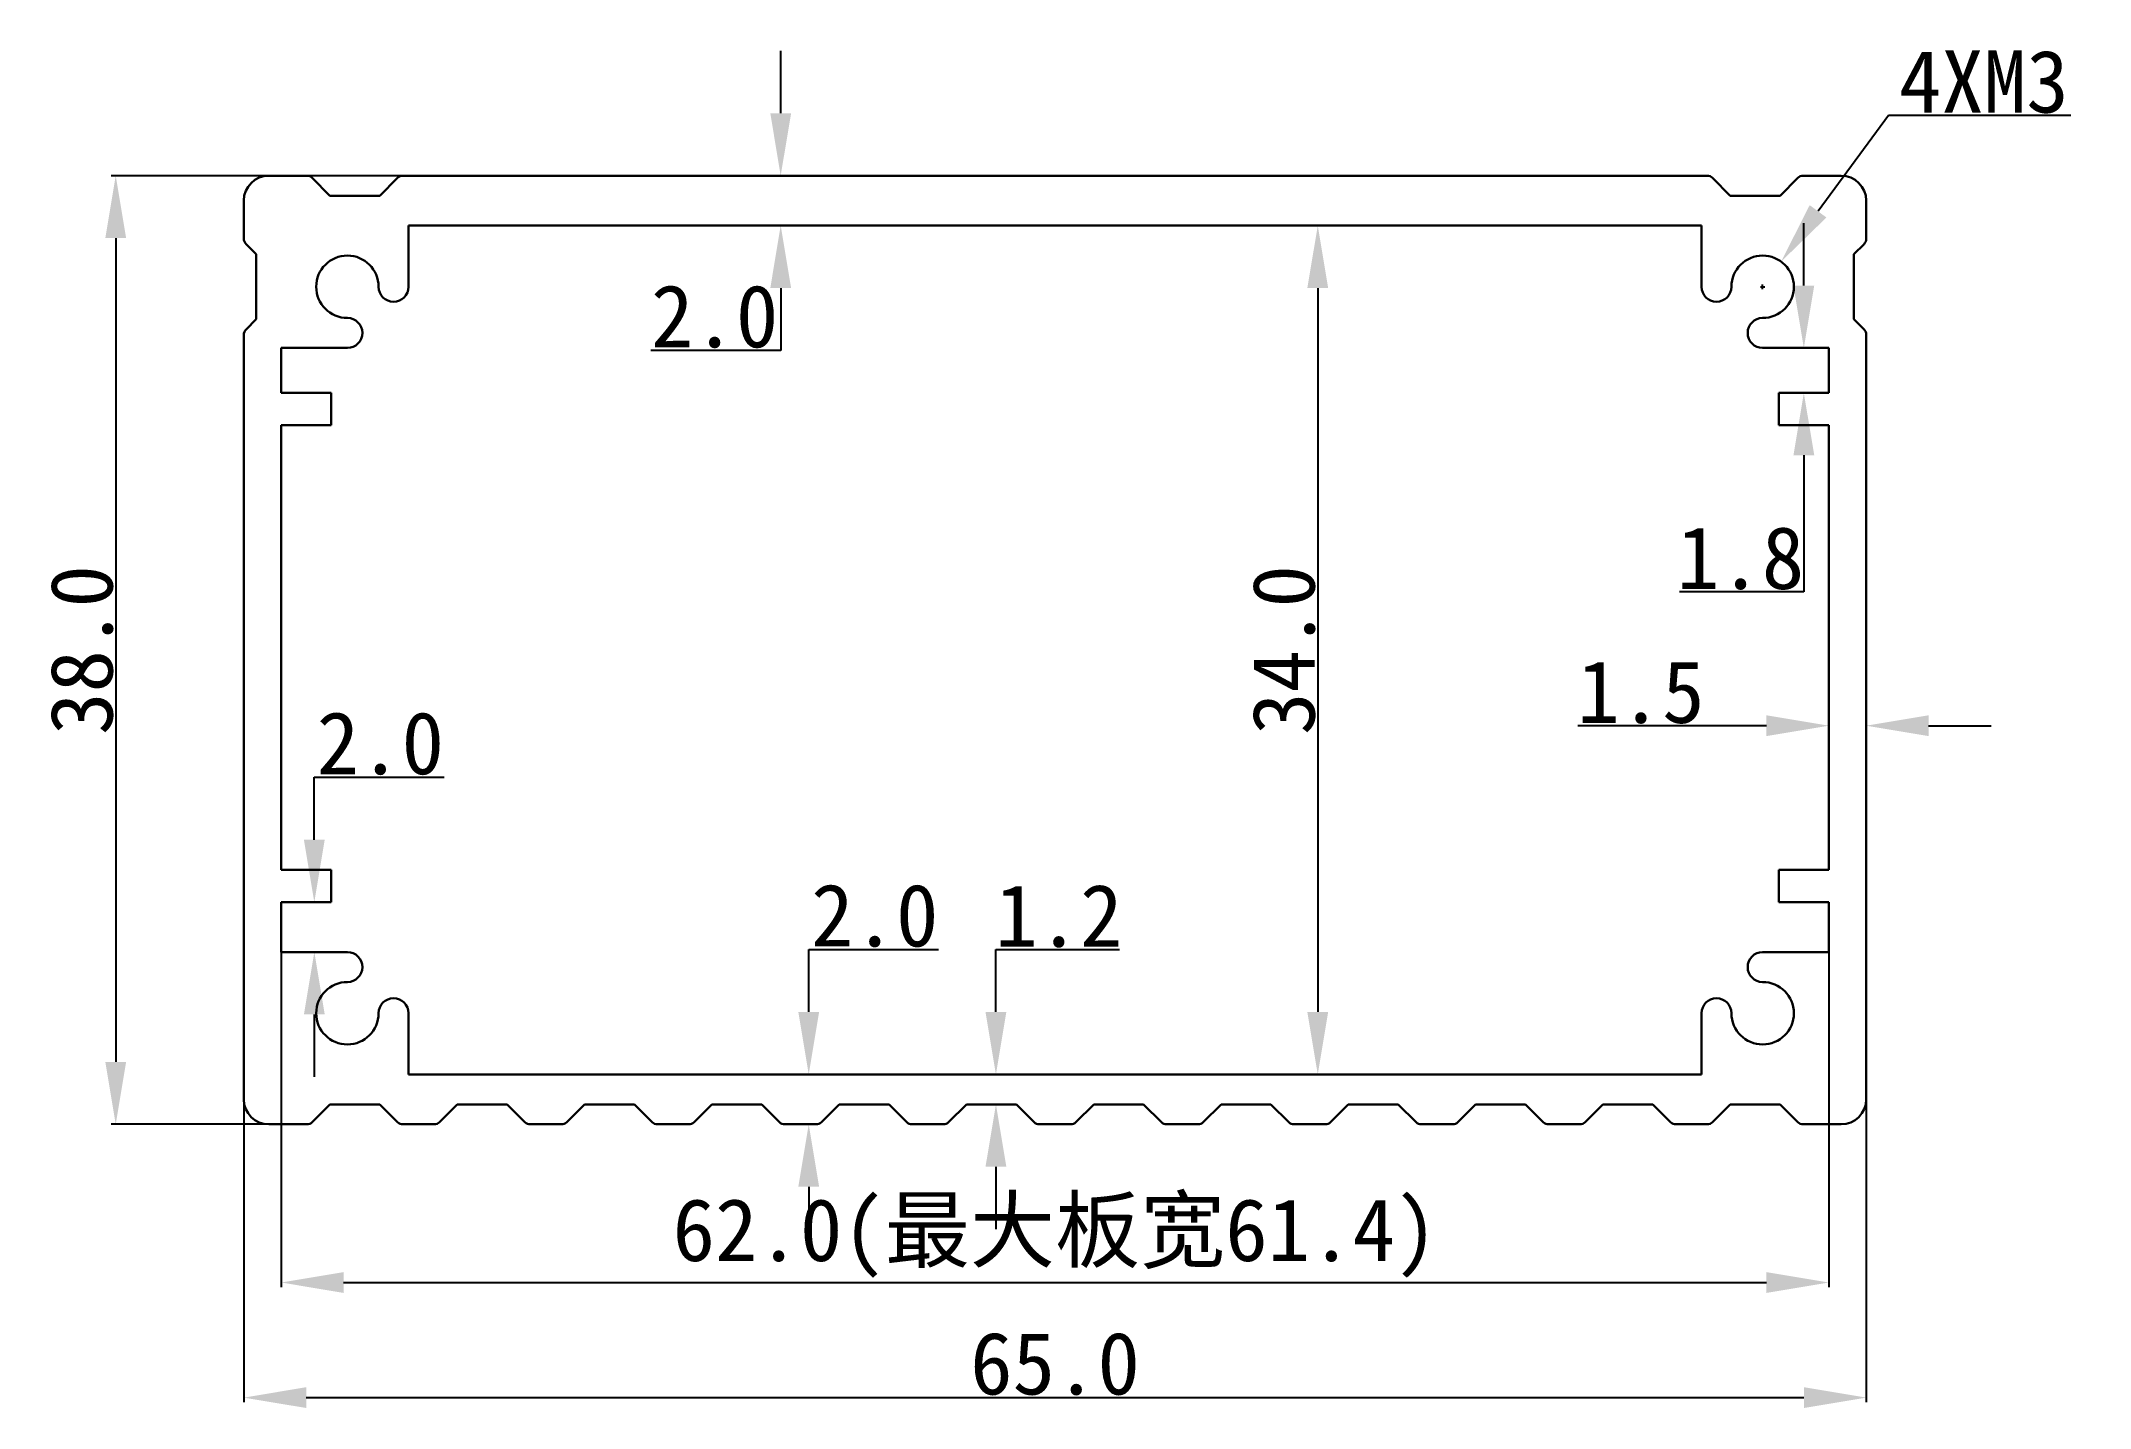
# Model space of a CAD drawing. Header units: inches. Extents: x 24.7 to 106.8, y 21 to 75.7.
import ezdxf

# ---------------------------------------------------------------- set-up
doc = ezdxf.new("R2010")
doc.units = ezdxf.units.IN
doc.header["$MEASUREMENT"] = 0
doc.layers.get('Defpoints').update_dxf_attribs({"color": 3})
doc.layers.add('壳体层', color=7, linetype='Continuous', lineweight=30)
doc.layers.add('标注层', color=7, linetype='Continuous')
doc.layers.add('槽宽标注', color=30, linetype='Continuous')
doc.styles.get("Standard").update_dxf_attribs({"font": 'simhei.ttf'})
doc.dimstyles.get("Standard").update_dxf_attribs({"dimtxt": 2.5, "dimasz": 2.5, "dimexe": 0.18, "dimexo": 0.0625, "dimgap": 0.09, "dimtad": 1, "dimtoh": 1, "dimdec": 1, "dimzin": 0, "dimdsep": 46, "dimtxsty": 'Standard', "dimcen": 0.09, "dimadec": 0, "dimazin": 0, "dimtfac": 1, "dimtdec": 1, "dimtofl": 0, "dimtmove": 0, "dimatfit": 3, "dimfxl": 1, "dimtolj": 1, "dimtzin": 0, "dimarcsym": 0})

# ---------------------------------------------------------------- blocks, each defined once
blk = doc.blocks.new('*D14')
at = {"layer": 'Defpoints', "color": 0}
for p in [(42.398, 70.329), (27.705, 32.329), (34.6, 32.329)]:
    blk.add_point(p, dxfattribs=at)
at = {"layer": '标注层', "color": 0, "lineweight": -2}
for p, q in [((42.336, 70.329), (27.525, 70.329)), ((27.705, 67.829), (27.705, 34.829)), ((34.537, 32.329), (27.525, 32.329))]:
    blk.add_line(p, q, dxfattribs=at)
at = {"layer": '标注层', "color": 0}
for points in [[(27.289, 67.829), (28.122, 67.829), (27.705, 70.329)], [(27.289, 34.829), (28.122, 34.829), (27.705, 32.329)]]:
    blk.add_solid(points, dxfattribs=at)
at = {"layer": '标注层', "color": 0, "insert": (26.351, 51.329), "char_height": 2.5, "attachment_point": 5, "rotation": 90}
blk.add_mtext('\\A1;38.0', dxfattribs=at)
blk = doc.blocks.new('*D15')
at = {"layer": 'Defpoints', "color": 0}
for p in [(32.837, 39.227), (97.837, 38.117), (97.837, 21.381)]:
    blk.add_point(p, dxfattribs=at)
at = {"layer": '标注层', "color": 0, "lineweight": -2}
for p, q in [((32.837, 39.164), (32.837, 21.201)), ((97.837, 38.054), (97.837, 21.201)), ((35.337, 21.381), (95.337, 21.381))]:
    blk.add_line(p, q, dxfattribs=at)
at = {"layer": '标注层', "color": 0}
for points in [[(35.337, 21.798), (35.337, 20.965), (32.837, 21.381)], [(95.337, 21.798), (95.337, 20.965), (97.837, 21.381)]]:
    blk.add_solid(points, dxfattribs=at)
at = {"layer": '标注层', "color": 0, "insert": (65.337, 22.735), "char_height": 2.5, "attachment_point": 5}
blk.add_mtext('\\A1;65.0', dxfattribs=at)
blk = doc.blocks.new('*D16')
at = {"layer": 'Defpoints', "color": 0}
for p in [(34.337, 40.229), (96.337, 40.229), (96.337, 25.992)]:
    blk.add_point(p, dxfattribs=at)
at = {"layer": '槽宽标注', "color": 0, "lineweight": -2}
for p, q in [((34.337, 40.167), (34.337, 25.812)), ((96.337, 40.167), (96.337, 25.812)), ((36.837, 25.992), (93.837, 25.992))]:
    blk.add_line(p, q, dxfattribs=at)
at = {"layer": '槽宽标注', "color": 0}
for points in [[(36.837, 26.409), (36.837, 25.575), (34.337, 25.992)], [(93.837, 26.409), (93.837, 25.575), (96.337, 25.992)]]:
    blk.add_solid(points, dxfattribs=at)
at = {"layer": '槽宽标注', "color": 0, "insert": (65.337, 27.768), "char_height": 2.5, "attachment_point": 5}
blk.add_mtext('\\A1;62.0(最大板宽61.4)', dxfattribs=at)
blk = doc.blocks.new('*D17')
at = {"layer": 'Defpoints', "color": 0}
for p in [(35.337, 41.229), (35.662, 41.229), (35.662, 39.229)]:
    blk.add_point(p, dxfattribs=at)
at = {"layer": '标注层', "color": 0, "lineweight": -2}
for p, q in [((35.662, 43.729), (35.662, 46.229)), ((35.662, 46.229), (40.864, 46.229)), ((35.4, 41.229), (35.842, 41.229)), ((35.725, 39.229), (35.842, 39.229)), ((35.662, 36.729), (35.662, 34.229))]:
    blk.add_line(p, q, dxfattribs=at)
at = {"layer": '标注层', "color": 0}
for points in [[(35.245, 43.729), (36.079, 43.729), (35.662, 41.229)], [(35.245, 36.729), (36.079, 36.729), (35.662, 39.229)]]:
    blk.add_solid(points, dxfattribs=at)
at = {"layer": '标注层', "color": 0, "insert": (38.308, 47.583), "char_height": 2.5, "attachment_point": 5}
blk.add_mtext('\\A1;2.0', dxfattribs=at)
blk = doc.blocks.new('*D18')
at = {"layer": 'Defpoints', "color": 0}
for p in [(94.427, 66.887), (92.947, 64.872)]:
    blk.add_point(p, dxfattribs=at)
at = {"layer": '标注层', "color": 0, "lineweight": -2}
for p, q in [((98.728, 72.745), (95.907, 68.902)), ((106.031, 72.745), (98.728, 72.745)), ((93.597, 65.879), (93.777, 65.879)), ((93.687, 65.789), (93.687, 65.969))]:
    blk.add_line(p, q, dxfattribs=at)
at = {"layer": '标注层', "color": 0}
blk.add_solid([(95.571, 69.149), (96.242, 68.655), (94.427, 66.887)], dxfattribs=at)
at = {"layer": '标注层', "color": 0, "insert": (102.548, 74.085), "char_height": 2.5, "attachment_point": 5}
blk.add_mtext('\\A1;{\\f@SimHei|b0|i0|c134|p49;4XM3}', dxfattribs=at)
blk = doc.blocks.new('*D19')
at = {"layer": 'Defpoints', "color": 0}
for p in [(96.337, 53.341), (97.837, 53.341), (96.337, 48.297)]:
    blk.add_point(p, dxfattribs=at)
at = {"layer": '标注层', "color": 0, "lineweight": -2}
for p, q in [((96.337, 53.279), (96.337, 48.117)), ((97.837, 53.279), (97.837, 48.117)), ((93.837, 48.297), (86.283, 48.297)), ((100.337, 48.297), (102.837, 48.297))]:
    blk.add_line(p, q, dxfattribs=at)
at = {"layer": '标注层', "color": 0}
for points in [[(93.837, 48.714), (93.837, 47.88), (96.337, 48.297)], [(100.337, 48.714), (100.337, 47.88), (97.837, 48.297)]]:
    blk.add_solid(points, dxfattribs=at)
at = {"layer": '标注层', "color": 0, "insert": (88.81, 49.637), "char_height": 2.5, "attachment_point": 5}
blk.add_mtext('\\A1;1.5', dxfattribs=at)
blk = doc.blocks.new('*D20')
at = {"layer": 'Defpoints', "color": 0}
for p in [(52.892, 70.329), (52.892, 68.329), (54.346, 68.329)]:
    blk.add_point(p, dxfattribs=at)
at = {"layer": '标注层', "color": 0, "lineweight": -2}
for p, q in [((54.346, 72.829), (54.346, 75.329)), ((52.955, 70.329), (54.526, 70.329)), ((52.955, 68.329), (54.526, 68.329)), ((54.346, 65.829), (54.346, 63.329)), ((54.346, 63.329), (49.144, 63.329))]:
    blk.add_line(p, q, dxfattribs=at)
at = {"layer": '标注层', "color": 0}
for points in [[(53.93, 72.829), (54.763, 72.829), (54.346, 70.329)], [(53.93, 65.829), (54.763, 65.829), (54.346, 68.329)]]:
    blk.add_solid(points, dxfattribs=at)
at = {"layer": '标注层', "color": 0, "insert": (51.7, 64.683), "char_height": 2.5, "attachment_point": 5}
blk.add_mtext('\\A1;2.0', dxfattribs=at)
blk = doc.blocks.new('*D21')
at = {"layer": 'Defpoints', "color": 0}
for p in [(55.137, 34.329), (55.469, 34.329), (55.137, 32.329)]:
    blk.add_point(p, dxfattribs=at)
at = {"layer": '标注层', "color": 0, "lineweight": -2}
for p, q in [((55.469, 36.829), (55.469, 39.329)), ((55.469, 39.329), (60.671, 39.329)), ((55.2, 34.329), (55.649, 34.329)), ((55.2, 32.329), (55.649, 32.329)), ((55.469, 29.829), (55.469, 27.329))]:
    blk.add_line(p, q, dxfattribs=at)
at = {"layer": '标注层', "color": 0}
for points in [[(55.052, 36.829), (55.886, 36.829), (55.469, 34.329)], [(55.052, 29.829), (55.886, 29.829), (55.469, 32.329)]]:
    blk.add_solid(points, dxfattribs=at)
at = {"layer": '标注层', "color": 0, "insert": (58.115, 40.683), "char_height": 2.5, "attachment_point": 5}
blk.add_mtext('\\A1;2.0', dxfattribs=at)
blk = doc.blocks.new('*D22')
at = {"layer": 'Defpoints', "color": 0}
for p in [(62.787, 34.329), (62.969, 34.329), (62.787, 33.129)]:
    blk.add_point(p, dxfattribs=at)
at = {"layer": '标注层', "color": 0, "lineweight": -2}
for p, q in [((62.969, 36.829), (62.969, 39.329)), ((62.969, 39.329), (67.918, 39.329)), ((62.85, 34.329), (63.149, 34.329)), ((62.85, 33.129), (63.149, 33.129)), ((62.969, 30.629), (62.969, 28.129))]:
    blk.add_line(p, q, dxfattribs=at)
at = {"layer": '标注层', "color": 0}
for points in [[(62.552, 36.829), (63.386, 36.829), (62.969, 34.329)], [(62.552, 30.629), (63.386, 30.629), (62.969, 33.129)]]:
    blk.add_solid(points, dxfattribs=at)
at = {"layer": '标注层', "color": 0, "insert": (65.489, 40.669), "char_height": 2.5, "attachment_point": 5}
blk.add_mtext('\\A1;1.2', dxfattribs=at)
blk = doc.blocks.new('*D23')
at = {"layer": 'Defpoints', "color": 0}
for p in [(95.012, 63.429), (95.337, 61.629), (95.337, 61.629)]:
    blk.add_point(p, dxfattribs=at)
at = {"layer": '标注层', "color": 0, "lineweight": -2}
for p, q in [((95.337, 65.929), (95.337, 68.429)), ((95.075, 63.429), (95.517, 63.429)), ((95.275, 61.629), (95.157, 61.629)), ((95.337, 59.129), (95.337, 53.663)), ((95.337, 53.663), (90.359, 53.663))]:
    blk.add_line(p, q, dxfattribs=at)
at = {"layer": '标注层', "color": 0}
for points in [[(94.92, 65.929), (95.754, 65.929), (95.337, 63.429)], [(94.92, 59.129), (95.754, 59.129), (95.337, 61.629)]]:
    blk.add_solid(points, dxfattribs=at)
at = {"layer": '标注层', "color": 0, "insert": (92.803, 55.003), "char_height": 2.5, "attachment_point": 5}
blk.add_mtext('\\A1;1.8', dxfattribs=at)
blk = doc.blocks.new('*D24')
at = {"layer": 'Defpoints', "color": 0}
for p in [(76.078, 68.329), (75.863, 34.329), (76.078, 34.329)]:
    blk.add_point(p, dxfattribs=at)
at = {"layer": '标注层', "color": 0, "lineweight": -2}
for p, q in [((76.015, 68.329), (75.683, 68.329)), ((75.863, 65.829), (75.863, 36.829)), ((76.015, 34.329), (75.683, 34.329))]:
    blk.add_line(p, q, dxfattribs=at)
at = {"layer": '标注层', "color": 0}
for points in [[(75.446, 65.829), (76.28, 65.829), (75.863, 68.329)], [(75.446, 36.829), (76.28, 36.829), (75.863, 34.329)]]:
    blk.add_solid(points, dxfattribs=at)
at = {"layer": '标注层', "color": 0, "insert": (74.509, 51.329), "char_height": 2.5, "attachment_point": 5, "rotation": 90}
blk.add_mtext('\\A1;34.0', dxfattribs=at)

msp = doc.modelspace()

# ---------------------------------------------------------------- linework, layer by layer
at = {"layer": '壳体层'}
for p, q in [((35.363, 70.329), (33.837, 70.329)), ((35.575, 70.241), (36.287, 69.529)), ((38.999, 70.241), (38.287, 69.529)), ((91.463, 70.329), (39.211, 70.329)), ((91.675, 70.241), (92.387, 69.529)), ((95.099, 70.241), (94.387, 69.529)), ((96.837, 70.329), (95.311, 70.329)), ((32.837, 69.329), (32.837, 67.804)), ((38.287, 69.529), (36.287, 69.529)), ((94.387, 69.529), (92.387, 69.529)), ((97.837, 69.329), (97.837, 67.804)), ((91.237, 68.329), (39.437, 68.329)), ((39.437, 65.879), (39.437, 68.329)), ((91.237, 65.879), (91.237, 68.329)), ((32.925, 67.591), (33.337, 67.179)), ((97.749, 67.591), (97.337, 67.179)), ((33.337, 67.179), (33.337, 64.579)), ((97.337, 67.179), (97.337, 64.579)), ((32.925, 64.167), (33.337, 64.579)), ((97.749, 64.167), (97.337, 64.579)), ((32.837, 63.955), (32.837, 33.329)), ((34.337, 63.429), (34.337, 61.629)), ((36.987, 63.429), (34.337, 63.429)), ((93.687, 63.429), (96.337, 63.429)), ((96.337, 61.629), (96.337, 63.429)), ((97.837, 33.329), (97.837, 63.955)), ((36.337, 61.629), (34.337, 61.629)), ((36.337, 61.629), (36.337, 60.329)), ((94.337, 61.629), (94.337, 60.329)), ((94.337, 61.629), (96.337, 61.629)), ((36.337, 60.329), (34.337, 60.329)), ((34.337, 60.329), (34.337, 42.529)), ((94.337, 60.329), (96.337, 60.329)), ((96.337, 42.529), (96.337, 60.329)), ((36.337, 42.529), (34.337, 42.529)), ((36.337, 41.229), (36.337, 42.529)), ((94.337, 42.529), (96.337, 42.529)), ((94.337, 41.229), (94.337, 42.529)), ((36.337, 41.229), (34.337, 41.229)), ((34.337, 41.229), (34.337, 39.229)), ((94.337, 41.229), (96.337, 41.229)), ((96.337, 39.229), (96.337, 41.229)), ((36.987, 39.229), (34.337, 39.229)), ((93.687, 39.229), (96.337, 39.229)), ((39.437, 36.779), (39.437, 34.329)), ((91.237, 36.779), (91.237, 34.329)), ((91.237, 34.329), (39.437, 34.329)), ((35.575, 32.417), (36.287, 33.129)), ((38.287, 33.129), (36.287, 33.129)), ((38.999, 32.417), (38.287, 33.129)), ((40.675, 32.417), (41.387, 33.129)), ((43.387, 33.129), (41.387, 33.129)), ((44.099, 32.417), (43.387, 33.129)), ((45.775, 32.417), (46.487, 33.129)), ((48.487, 33.129), (46.487, 33.129)), ((49.199, 32.417), (48.487, 33.129)), ((50.875, 32.417), (51.587, 33.129)), ((53.587, 33.129), (51.587, 33.129)), ((54.299, 32.417), (53.587, 33.129)), ((55.975, 32.417), (56.687, 33.129)), ((58.687, 33.129), (56.687, 33.129)), ((59.399, 32.417), (58.687, 33.129)), ((61.075, 32.417), (61.787, 33.129)), ((63.787, 33.129), (61.787, 33.129)), ((64.499, 32.417), (63.787, 33.129)), ((66.175, 32.417), (66.887, 33.129)), ((68.887, 33.129), (66.887, 33.129)), ((69.599, 32.417), (68.887, 33.129)), ((71.275, 32.417), (71.987, 33.129)), ((73.987, 33.129), (71.987, 33.129)), ((74.699, 32.417), (73.987, 33.129)), ((76.375, 32.417), (77.087, 33.129)), ((79.087, 33.129), (77.087, 33.129)), ((79.799, 32.417), (79.087, 33.129)), ((81.475, 32.417), (82.187, 33.129)), ((84.187, 33.129), (82.187, 33.129)), ((84.899, 32.417), (84.187, 33.129)), ((86.575, 32.417), (87.287, 33.129)), ((89.287, 33.129), (87.287, 33.129)), ((89.999, 32.417), (89.287, 33.129)), ((91.675, 32.417), (92.387, 33.129)), ((94.387, 33.129), (92.387, 33.129)), ((95.099, 32.417), (94.387, 33.129)), ((35.363, 32.329), (33.837, 32.329)), ((40.463, 32.329), (39.211, 32.329)), ((45.563, 32.329), (44.311, 32.329)), ((50.663, 32.329), (49.411, 32.329)), ((55.763, 32.329), (54.511, 32.329)), ((60.863, 32.329), (59.611, 32.329)), ((65.963, 32.329), (64.711, 32.329)), ((71.063, 32.329), (69.811, 32.329)), ((76.163, 32.329), (74.911, 32.329)), ((81.263, 32.329), (80.011, 32.329)), ((86.363, 32.329), (85.111, 32.329)), ((91.463, 32.329), (90.211, 32.329)), ((96.837, 32.329), (95.311, 32.329))]:
    msp.add_line(p, q, dxfattribs=at)
for centre, radius, start, end in [((33.837, 69.329), 1, 90, 180), ((35.363, 70.029), 0.3, 45, 90), ((39.211, 70.029), 0.3, 90, 135), ((91.463, 70.029), 0.3, 45, 90), ((95.311, 70.029), 0.3, 90, 135), ((96.837, 69.329), 1, 0, 90), ((33.137, 67.804), 0.3, 180, 225), ((97.537, 67.804), 0.3, 315, 0), ((36.987, 65.879), 1.25, 0, 270), ((93.687, 65.879), 1.25, 270, 180), ((38.837, 65.879), 0.6, 180, 0), ((91.837, 65.879), 0.6, 180, 0), ((33.137, 63.955), 0.3, 135, 180), ((36.987, 64.029), 0.6, 270, 90), ((93.687, 64.029), 0.6, 90, 270), ((97.537, 63.955), 0.3, 0, 45), ((36.987, 38.629), 0.6, 270, 90), ((93.687, 38.629), 0.6, 90, 270), ((36.987, 36.779), 1.25, 90, 0), ((93.687, 36.779), 1.25, 180, 90), ((38.837, 36.779), 0.6, 0, 180), ((91.837, 36.779), 0.6, 0, 180), ((33.837, 33.329), 1, 180, 270), ((96.837, 33.329), 1, 270, 0), ((35.363, 32.629), 0.3, 270, 315), ((39.211, 32.629), 0.3, 225, 270), ((40.463, 32.629), 0.3, 270, 315), ((44.311, 32.629), 0.3, 225, 270), ((45.563, 32.629), 0.3, 270, 315), ((49.411, 32.629), 0.3, 225, 270), ((50.663, 32.629), 0.3, 270, 315), ((54.511, 32.629), 0.3, 225, 270), ((55.763, 32.629), 0.3, 270, 315), ((59.611, 32.629), 0.3, 225, 270), ((60.863, 32.629), 0.3, 270, 315), ((64.711, 32.629), 0.3, 225, 270), ((65.963, 32.629), 0.3, 270, 315), ((69.811, 32.629), 0.3, 225, 270), ((71.063, 32.629), 0.3, 270, 315), ((74.911, 32.629), 0.3, 225, 270), ((76.163, 32.629), 0.3, 270, 315), ((80.011, 32.629), 0.3, 225, 270), ((81.263, 32.629), 0.3, 270, 315), ((85.111, 32.629), 0.3, 225, 270), ((86.363, 32.629), 0.3, 270, 315), ((90.211, 32.629), 0.3, 225, 270), ((91.463, 32.629), 0.3, 270, 315), ((95.311, 32.629), 0.3, 225, 270)]:
    msp.add_arc(centre, radius, start, end, dxfattribs=at)

# ---------------------------------------------------------------- dimensions: what is measured, and where the dimension line sits
at = {"layer": '标注层'}
dim = msp.add_diameter_dim_2p(p1=(92.947, 64.872), p2=(94.427, 66.887), text='{\\f@SimHei|b0|i0|c134|p49;4XM3}', dimstyle='Standard', dxfattribs=at)
dim.commit()
dim.dimension.update_dxf_attribs({"geometry": '*D18', "text_midpoint": (102.548, 72.745), "dimtype": 163})
for base, p1, p2, picture, middle in [((54.346, 68.329), (52.892, 70.329), (52.892, 68.329), '*D20', (51.7, 64.683)), ((27.705, 32.329), (42.398, 70.329), (34.6, 32.329), '*D14', (26.351, 51.329)), ((75.863, 34.329), (76.078, 68.329), (76.078, 34.329), '*D24', (74.509, 51.329)), ((35.662, 41.229), (35.662, 39.229), (35.337, 41.229), '*D17', (38.308, 47.583)), ((55.469, 34.329), (55.137, 32.329), (55.137, 34.329), '*D21', (58.115, 40.683)), ((62.969, 34.329), (62.787, 33.129), (62.787, 34.329), '*D22', (65.489, 40.669))]:
    dim = msp.add_linear_dim(base=base, p1=p1, p2=p2, angle=90, dimstyle='Standard', dxfattribs=at)
    dim.commit()
    dim.dimension.update_dxf_attribs({"geometry": picture, "text_midpoint": middle})
dim = msp.add_linear_dim(base=(95.337, 61.629), p1=(95.012, 63.429), p2=(95.337, 61.629), angle=90, dimstyle='Standard', dxfattribs=at)
dim.commit()
dim.dimension.update_dxf_attribs({"geometry": '*D23', "text_midpoint": (92.803, 53.663), "dimtype": 160})
for base, p1, p2, picture, middle in [((96.337, 48.297), (97.837, 53.341), (96.337, 53.341), '*D19', (88.81, 48.297)), ((97.837, 21.381), (32.837, 39.227), (97.837, 38.117), '*D15', (65.337, 21.381))]:
    dim = msp.add_linear_dim(base=base, p1=p1, p2=p2, dimstyle='Standard', dxfattribs=at)
    dim.commit()
    dim.dimension.update_dxf_attribs({"geometry": picture, "text_midpoint": middle, "dimtype": 160})
at = {"layer": '槽宽标注'}
dim = msp.add_linear_dim(base=(96.337, 25.992), p1=(34.337, 40.229), p2=(96.337, 40.229), text='<>(最大板宽61.4)', dimstyle='Standard', dxfattribs=at)
dim.commit()
dim.dimension.update_dxf_attribs({"geometry": '*D16', "text_midpoint": (65.337, 25.992), "dimtype": 160})

doc.saveas('drawing.dxf')
